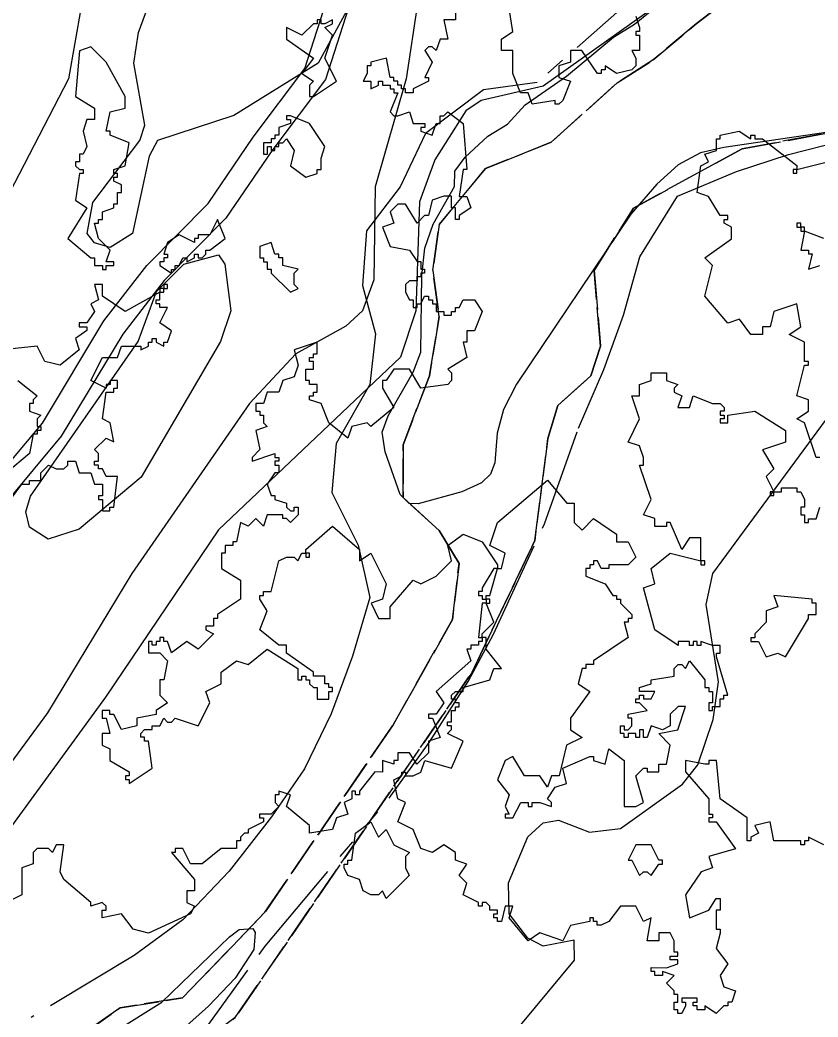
# Model space of a CAD drawing. Header units: metres. Extents: x -400 to 800, y -650 to 500.
# Drawn here: x 379.6 to 431.6, y -433.2 to -368.3 of the extents above; entities that cross this region are included whole.
import ezdxf

# ---------------------------------------------------------------- set-up
doc = ezdxf.new("R2010")
doc.units = ezdxf.units.M
doc.header["$LTSCALE"] = 2
doc.linetypes.add('DASHED', pattern=[1.524, 1.27, -0.254])
doc.linetypes.add('PHANTOM', pattern=[6.35, 3.175, -0.635, 0.635, -0.635, 0.635, -0.635])
for name, color, linetype in [('SITE-FLOOD-LIMIT', 5, 'DASHED'), ('SITE-PATH', 84, 'CONTINUOUS'), ('SITE-PROPERTY', 7, 'PHANTOM'), ('SITE-TREE-CANOPY', 94, 'CONTINUOUS'), ('SITE-WATER-EDGE', 5, 'CONTINUOUS'), ('TOPO-CONTOUR-MAJOR', 8, 'CONTINUOUS'), ('TOPO-CONTOUR-MINOR', 9, 'CONTINUOUS')]:
    doc.layers.add(name, color=color, linetype=linetype)

msp = doc.modelspace()

# ---------------------------------------------------------------- linework, layer by layer
at = {"layer": 'SITE-FLOOD-LIMIT'}
for points in [[(380.937, -436.269), (386.083, -432.624), (390.157, -431.98), (395.518, -426.405), (403.881, -414.182), (407.741, -407.32), (408.17, -403.675), (406.883, -401.53), (404.525, -399.386), (404.525, -395.955), (406.24, -391.452), (406.883, -387.592), (406.455, -384.59), (406.883, -381.588), (409.886, -377.942), (414.174, -376.227), (418.463, -372.367), (420.822, -370.866), (423.61, -368.507), (427.255, -365.72), (431.544, -364.433), (435.404, -359.501)], [(435.404, -359.501), (431.544, -364.433), (427.255, -365.72), (423.61, -368.507), (420.822, -370.866), (418.463, -372.367), (414.174, -376.227), (409.886, -377.942), (406.883, -381.588), (406.455, -384.59), (406.883, -387.592), (406.24, -391.452), (404.525, -395.955), (404.525, -399.386), (406.883, -401.53), (408.17, -403.675), (407.741, -407.32), (403.881, -414.182), (395.518, -426.405), (390.157, -431.98), (386.083, -432.624), (380.937, -436.269)], [(434.76, -375.155), (426.612, -376.656), (419.535, -380.516), (416.962, -384.59), (417.391, -389.522), (416.748, -391.452), (414.603, -393.382), (413.96, -395.526), (413.102, -402.174), (409.028, -410.751), (393.588, -433.267), (386.083, -438.842), (379.436, -445.061), (371.501, -457.498), (364.211, -465.218), (359.279, -469.936), (357.777, -473.581), (353.918, -475.94), (352.845, -477.441), (352.417, -479.585), (349.843, -482.159), (345.555, -485.375), (340.194, -489.021), (335.476, -505.318)], [(335.476, -505.318), (340.194, -489.021), (345.555, -485.375), (349.843, -482.159), (352.417, -479.585), (352.845, -477.441), (353.918, -475.94), (357.777, -473.581), (359.279, -469.936), (364.211, -465.218), (371.501, -457.498), (379.436, -445.061), (386.083, -438.842), (393.588, -433.267), (409.028, -410.751), (413.102, -402.174), (413.96, -395.526), (414.603, -393.382), (416.748, -391.452), (417.391, -389.522), (416.962, -384.59), (419.535, -380.516), (426.612, -376.656), (434.76, -375.155)]]:
    msp.add_lwpolyline(points, dxfattribs=at)
at = {"layer": 'SITE-PATH'}
for points in [[(360.236, -433.989), (363.204, -431.364), (367.252, -428.138), (369.377, -426.036), (370.226, -424.111), (371.454, -417.994), (371.483, -410.018), (371.953, -406.169), (374.142, -402.398), (377.58, -398.639), (381.024, -394.523), (385.03, -387.871), (387.823, -384.256), (391.814, -380.23), (394.747, -375.903), (398.114, -371.431), (402.528, -357.694)], [(403.973, -358.105), (399.461, -372.132), (395.967, -376.782), (392.979, -381.186), (388.959, -385.246), (386.258, -388.728), (382.259, -395.38), (378.709, -399.629), (375.356, -403.299), (373.405, -406.659), (372.984, -410.096), (372.948, -418.149), (371.664, -424.579), (370.633, -426.904), (368.248, -429.262), (364.172, -432.509), (361.323, -435.023)]]:
    msp.add_lwpolyline(points, dxfattribs=at)
at = {"layer": 'SITE-PROPERTY'}
for points in [[(420.619, -365.849), (413.267, -372.333), (409.766, -372.823), (405.985, -375.659), (404.343, -379.129), (402.14, -381.999), (401.873, -385.559), (402.722, -388.707), (402.35, -392.011), (400.154, -395.848), (399.887, -399.052), (401.606, -402.489), (402.349, -405.882), (401.226, -409.708), (399.844, -413.479), (398.104, -417.061), (395.951, -420.175), (393.193, -423.713), (390.177, -426.905), (386.999, -429.218), (380.285, -433.256)], [(390.681, -435.326), (395.536, -428.618), (403.618, -418.975), (406.221, -415.337), (408.767, -411.355), (410.409, -408.285), (413.735, -401.088), (415.959, -394.859), (417.594, -391.033), (418.878, -387.506), (419.951, -383.691), (422.4, -379.742), (426.244, -378.13), (429.639, -377.029), (433.343, -376.072)]]:
    msp.add_lwpolyline(points, dxfattribs=at)
at = {"layer": 'SITE-TREE-CANOPY'}
for points in [[(419.679, -368.007), (419.931, -368.752), (419.931, -369.008), (419.678, -369.008), (419.678, -369.252), (419.931, -369.252), (419.931, -370.254), (419.433, -370.254), (419.678, -370.754), (419.678, -371.255), (419.433, -371.511), (418.43, -371.755), (417.679, -371.255), (417.679, -371.51), (417.427, -371.51), (417.426, -371.755), (417.181, -371.755), (416.178, -370.253), (415.427, -370.253), (415.427, -371.01), (414.677, -371.254), (414.677, -372.011), (415.427, -372.256), (414.929, -373.513), (414.677, -373.757), (414.431, -373.757), (414.431, -373.512), (412.93, -373.757), (412.677, -373.012), (412.179, -373.012), (411.681, -371.755), (411.681, -370.253), (410.931, -370.253), (410.931, -369.508), (411.681, -369.007), (411.429, -367.505)], [(407.929, -367.761), (407.928, -368.262), (407.178, -368.262), (407.43, -369.507), (406.932, -369.507), (406.68, -370.253), (406.427, -370.008), (406.182, -370.008), (405.929, -370.253), (406.427, -371.009), (405.929, -372.01), (406.182, -372.01), (406.182, -372.255), (405.178, -372.755), (405.178, -373.011), (404.68, -373.011), (404.68, -372.755), (404.428, -372.755), (404.428, -372.511), (404.182, -372.511), (404.182, -372.255), (403.93, -372.255), (403.93, -372.01), (403.677, -372.01), (403.432, -370.753), (402.429, -371.009), (402.429, -371.254), (402.183, -371.254), (402.183, -371.754), (401.93, -372.255), (402.429, -372.255), (402.428, -372.755), (402.927, -372.511), (402.927, -372.255), (403.179, -372.255), (403.179, -372.511), (403.677, -372.511), (403.677, -372.755), (403.93, -372.755), (403.93, -373.011), (404.182, -373.011), (403.677, -374.257), (403.93, -374.502), (404.182, -374.502), (404.933, -374.257), (405.178, -375.002), (405.929, -375.003), (405.929, -375.258), (405.683, -375.258), (405.683, -375.503), (406.427, -375.759), (406.679, -375.003), (406.932, -375.003), (406.932, -374.502), (407.177, -374.502), (407.43, -374.257), (408.433, -375.003), (408.678, -378.006), (408.433, -378.006), (408.18, -379.753), (408.678, -379.753), (408.931, -380.509), (408.18, -381.009), (408.18, -381.254), (407.928, -381.254), (407.928, -380.509), (407.682, -380.509), (407.682, -379.752), (407.177, -379.752), (406.427, -380.008), (406.181, -381.009), (405.928, -381.009), (405.43, -381.51), (404.68, -380.253), (404.182, -380.253), (403.677, -380.753), (403.929, -381.51), (403.178, -381.754), (403.676, -383.011), (404.932, -383.256), (405.43, -384.002), (405.683, -384.002), (405.683, -384.502), (405.928, -384.502), (405.928, -384.758), (405.683, -384.758), (405.683, -385.003), (405.43, -385.003), (405.43, -385.259), (404.932, -385.259), (404.679, -385.503), (404.679, -386.004), (404.932, -386.504), (405.177, -386.504), (405.177, -387.005), (405.43, -387.005), (405.43, -386.76), (405.683, -386.76), (405.928, -386.26), (406.181, -386.26), (406.181, -386.505), (406.433, -386.505), (406.433, -386.76), (406.679, -386.76), (406.679, -387.261), (407.177, -387.261), (407.177, -387.506), (407.682, -387.506), (407.682, -387.261), (407.927, -387.261), (407.927, -387.005), (408.18, -387.005), (408.432, -386.505), (409.183, -386.505), (409.681, -387.261), (409.183, -388.507), (408.678, -388.507), (408.678, -389.252), (408.432, -389.252), (408.678, -390.253), (407.429, -391.01), (407.681, -391.254), (407.681, -391.755), (407.429, -392.011), (405.682, -392.255), (404.932, -391.01), (403.928, -391.009), (403.43, -391.755), (403.178, -391.755), (403.178, -392.255), (403.928, -393.512), (402.427, -394.758), (402.182, -394.502), (401.178, -394.758), (400.933, -395.503), (399.677, -394.502), (399.179, -393.256), (398.429, -393.011), (398.429, -392.756), (398.681, -392.756), (398.681, -392.511), (398.927, -392.511), (398.927, -392.01), (398.429, -392.01), (398.429, -391.754), (398.183, -391.754), (398.183, -391.009), (398.681, -391.009), (398.681, -390.509), (398.429, -390.509), (398.429, -390.253), (398.681, -390.253), (398.681, -390.008), (398.927, -390.008), (398.927, -389.252), (397.433, -389.752), (397.678, -390.753), (397.433, -391.51), (396.682, -391.754), (396.429, -392.511), (395.679, -392.511), (395.433, -393.256), (394.928, -393.256), (394.928, -393.756), (395.181, -393.756), (395.181, -394.012), (395.433, -394.012), (395.433, -394.502), (395.679, -394.758), (394.928, -395.002), (395.18, -396.259), (394.682, -396.76), (394.682, -397.005), (396.177, -396.504), (396.177, -396.76), (396.429, -396.76), (396.429, -397.005), (396.177, -397.005), (396.177, -397.261), (396.429, -397.261), (396.429, -397.761), (396.176, -397.761), (395.678, -398.506), (395.931, -399.252), (396.176, -399.252), (396.176, -399.508), (396.927, -399.752), (396.927, -400.008), (397.179, -400.253), (397.432, -400.253), (397.432, -400.008), (397.678, -400.008), (397.678, -400.509), (397.179, -401.009), (396.927, -400.753), (396.681, -400.753), (396.681, -400.509), (395.678, -400.509), (395.433, -401.254), (394.928, -400.753), (394.43, -401.254), (393.931, -401.009), (393.679, -402.255), (393.433, -402.255), (393.433, -402.511), (392.928, -402.511), (392.928, -403.011), (392.683, -403.011), (392.683, -404.012), (393.931, -404.758), (393.931, -406.004), (392.43, -407.005), (392.43, -407.261), (392.177, -407.261), (392.177, -407.761), (391.679, -407.761), (391.679, -408.006), (392.177, -408.262), (391.181, -409.252), (390.43, -408.762), (389.427, -409.507), (389.182, -408.762), (388.929, -408.762), (388.929, -408.506), (388.677, -408.506), (388.677, -408.762), (388.431, -408.762), (388.431, -409.007), (388.179, -409.007), (388.179, -408.762), (387.933, -408.762), (387.933, -409.507), (388.677, -409.507), (389.182, -410.008), (388.929, -411.254), (388.677, -411.254), (388.676, -412.255), (389.182, -412.755), (388.431, -413.256), (388.431, -413.512), (387.182, -413.756), (387.182, -414.257), (386.179, -414.502), (385.681, -413.512), (385.428, -413.512), (385.428, -413.256), (384.93, -413.256), (384.93, -413.756), (385.183, -413.756), (385.428, -414.757), (384.93, -414.757), (384.93, -415.503), (385.428, -415.759), (385.428, -416.504), (386.677, -417.26), (386.677, -417.505), (386.431, -417.505), (386.431, -417.761), (386.677, -417.761), (386.677, -418.006), (388.178, -417.005), (387.933, -415.258), (387.68, -415.258), (387.68, -415.002), (387.428, -415.002), (387.428, -414.758), (387.68, -414.502), (388.178, -414.502), (388.178, -414.257), (388.683, -414.257), (388.929, -413.757), (389.181, -414.012), (389.427, -414.012), (389.68, -413.757), (391.181, -414.257), (391.931, -412.756), (391.679, -412.01), (392.682, -411.51), (392.682, -410.753), (393.678, -410.008), (394.429, -410.253), (395.678, -409.252), (397.677, -410.509), (397.677, -411.254), (397.929, -411.254), (397.929, -411.01), (398.182, -411.01), (398.182, -411.254), (398.427, -411.254), (398.427, -411.51), (398.68, -411.755), (398.932, -411.755), (398.932, -412.511), (399.683, -412.511), (399.683, -412.011), (399.929, -412.011), (399.929, -411.755), (399.683, -411.755), (399.683, -411.51), (399.431, -411.51), (399.431, -411.01), (398.68, -411.01), (398.68, -410.754), (396.933, -409.508), (396.933, -409.007), (396.428, -409.007), (395.18, -408.006), (395.678, -406.76), (395.18, -406.004), (395.18, -405.759), (395.432, -405.759), (395.432, -405.503), (395.93, -405.503), (396.429, -403.512), (396.927, -403.256), (397.432, -403.256), (397.677, -403.512), (397.93, -403.012), (398.182, -403.012), (398.182, -402.756), (399.929, -401.254), (401.683, -402.756), (401.683, -403.512), (402.426, -403.012), (403.43, -405.003), (403.177, -406.004), (402.433, -406.26), (402.931, -407.261), (403.682, -407.261), (403.682, -406.505), (405.183, -404.759), (405.681, -405.003), (406.677, -404.503), (407.681, -403.502), (407.428, -402.512), (408.431, -401.755), (409.68, -402.256), (410.683, -403.758), (410.683, -404.002), (410.431, -404.002), (409.68, -405.259), (409.68, -405.504), (409.427, -405.504), (409.427, -405.76), (409.68, -405.76), (409.68, -406.005), (409.932, -406.005), (409.932, -406.261), (409.68, -406.261), (409.427, -408.508), (409.68, -408.508), (409.68, -408.752), (409.427, -408.752), (409.427, -409.008), (408.929, -409.008), (408.929, -409.253), (408.676, -409.253), (408.929, -410.009), (406.677, -412.011), (407.182, -412.757), (406.677, -413.502), (406.179, -413.502), (406.179, -413.758), (406.431, -413.758), (406.929, -415.004), (406.179, -415.259), (406.179, -416.005), (405.428, -416.761), (404.93, -416.005), (404.179, -416.005), (404.179, -416.505), (403.927, -416.505), (403.927, -416.761), (403.183, -416.505), (403.183, -417.262), (402.678, -417.261), (401.682, -418.507), (401.682, -418.752), (401.429, -418.752), (401.429, -418.507), (401.177, -418.507), (401.177, -419.008), (400.679, -419.253), (400.931, -420.009), (400.181, -420.254), (399.928, -421.01), (398.427, -421.255), (398.427, -420.754), (396.933, -419.508), (397.178, -418.752), (396.428, -418.507), (396.428, -418.752), (396.182, -418.752), (396.182, -419.252), (396.428, -419.508), (395.929, -420.009), (395.179, -420.009), (395.179, -420.253), (395.431, -420.253), (395.431, -420.509), (394.428, -421.01), (394.428, -421.254), (394.183, -421.254), (393.93, -421.51), (393.93, -421.755), (393.678, -421.755), (393.678, -422.255), (392.681, -422.255), (391.433, -423.256), (390.682, -423.256), (390.177, -422.255), (389.679, -422.255), (389.679, -422.511), (389.426, -422.511), (390.927, -424.258), (390.927, -425.003), (390.429, -425.003), (390.429, -425.759), (390.927, -426.004), (390.682, -426.505), (387.932, -427.761), (386.929, -427.505), (386.178, -426.504), (384.929, -426.76), (384.93, -426.259), (385.182, -426.259), (385.182, -426.004), (384.93, -425.759), (384.179, -426.004), (384.179, -425.759), (382.432, -424.257), (382.18, -423.756), (382.432, -422.01), (381.927, -422.01), (381.682, -422.51), (381.429, -422.255), (380.679, -422.255), (380.433, -422.51), (380.433, -423.256), (379.682, -423.511), (379.682, -425.258), (378.679, -425.758)], [(431.679, -396.762), (431.427, -396.762), (430.683, -394.504), (430.178, -394.259), (430.929, -393.759), (430.929, -393.002), (430.178, -392.758), (430.677, -390.755), (430.929, -390.755), (430.929, -390.511), (430.677, -390.511), (430.677, -389.254), (429.681, -388.753), (430.431, -388.252), (430.179, -386.762), (428.678, -387.262), (428.432, -388.252), (427.927, -388.252), (427.927, -388.753), (427.183, -388.753), (426.433, -387.752), (425.682, -388.007), (424.181, -386.261), (424.679, -384.259), (424.181, -383.758), (425.928, -382.512), (425.928, -381.756), (425.43, -381.511), (425.43, -381.255), (425.682, -381.255), (425.683, -381.011), (425.177, -381.011), (424.427, -379.754), (423.683, -379.509), (423.929, -377.762), (424.427, -377.507), (424.182, -377.006), (424.932, -376.761), (424.932, -376.005), (425.178, -376.005), (425.178, -375.76), (426.426, -375.504), (427.177, -376.005), (427.177, -375.76), (427.43, -375.76), (427.43, -376.005), (427.928, -376.005), (430.179, -377.752), (430.179, -378.007), (432.179, -377.507)], [(431.933, -382.502), (430.677, -382.012), (430.431, -383.258), (430.93, -383.258), (430.93, -383.503), (431.182, -383.503), (430.929, -384.504), (431.68, -384.259)], [(378.183, -400.507), (379.677, -398.505), (380.182, -398.505), (380.182, -398.261), (380.933, -398.261), (380.933, -397.76), (381.431, -397.26), (381.929, -397.504), (382.427, -397.504), (382.68, -397.26), (382.68, -397.004), (383.178, -397.004), (383.43, -397.76), (384.181, -397.76), (384.426, -398.506), (384.931, -398.506), (384.931, -399.262), (384.679, -399.262), (384.679, -399.507), (384.931, -399.507), (384.931, -400.252), (385.429, -400.252), (385.429, -400.007), (385.682, -400.007), (385.928, -398.005), (385.177, -398.005), (384.932, -397.504), (384.679, -397.504), (384.679, -397.26), (384.426, -397.26), (384.426, -397.004), (384.679, -397.004), (384.679, -396.503), (384.427, -396.259), (385.177, -395.502), (385.682, -395.758), (385.43, -394.512), (384.932, -394.256), (385.177, -392.51), (385.682, -392.51), (385.682, -392.254), (385.928, -392.254), (385.928, -391.754), (385.43, -391.754), (385.43, -392.009), (385.177, -392.009), (385.177, -392.254), (384.181, -391.753), (384.932, -390.252), (385.928, -390.252), (386.181, -389.507), (387.429, -389.507), (387.429, -389.763), (387.927, -389.507), (387.927, -389.262), (388.18, -389.262), (388.18, -389.006), (388.433, -389.006), (388.433, -389.262), (388.931, -389.507), (388.931, -389.262), (389.183, -389.262), (389.429, -388.506), (388.678, -388.005), (389.183, -387.004), (388.678, -387.004), (388.678, -386.759), (388.433, -386.759), (388.433, -386.503), (388.678, -386.503), (388.678, -386.003), (386.426, -387.26), (384.932, -386.258), (384.932, -385.502), (384.427, -385.502), (384.68, -386.503), (384.182, -386.759), (384.427, -387.259), (383.929, -388.005), (383.431, -388.005), (383.431, -388.261), (383.929, -388.261), (383.929, -388.505), (383.178, -389.006), (383.431, -389.762), (382.182, -390.752), (381.179, -390.507), (380.681, -389.506), (378.429, -389.762)], [(379.432, -391.753), (380.681, -392.754), (380.428, -393.01), (380.428, -393.255), (380.183, -393.255), (380.183, -393.755), (380.933, -394.011), (380.681, -394.256), (380.681, -394.757), (380.933, -394.757), (380.933, -395.012), (380.681, -395.012), (380.681, -395.257), (380.428, -395.257), (380.182, -396.503), (378.681, -397.76)], [(431.93, -422.002), (430.927, -421.513), (430.927, -421.757), (430.682, -421.757), (430.682, -422.002), (430.429, -422.002), (430.429, -421.757), (428.682, -421.757), (428.43, -420.511), (427.427, -420.756), (427.679, -421.257), (427.181, -421.512), (427.181, -421.757), (426.929, -421.757), (426.929, -420.255), (425.182, -419.009), (424.93, -416.506), (424.432, -416.506), (424.432, -416.762), (424.179, -416.762), (422.93, -416.506), (422.93, -417.252), (424.431, -419.009), (424.431, -420.01), (424.677, -420.01), (424.677, -420.255), (424.431, -420.255), (424.431, -420.511), (424.929, -420.511), (426.178, -422.258), (424.431, -422.758), (424.677, -423.503), (423.933, -423.759), (422.93, -425.261), (423.182, -426.763), (424.431, -426.262), (424.929, -425.506), (425.182, -425.506), (425.182, -426.262), (424.929, -426.262), (424.929, -427.508), (425.182, -427.508), (425.182, -427.753), (424.929, -428.754), (425.68, -429.755), (425.181, -430.511), (425.427, -431.257), (426.177, -431.513), (425.932, -432.258), (425.679, -432.258), (425.679, -432.503), (425.427, -432.503), (424.929, -433.003), (424.178, -432.502), (424.178, -432.758), (423.68, -432.758), (423.68, -432.502), (423.428, -432.502), (423.428, -432.258), (423.68, -432.258), (423.68, -432.002), (422.677, -432.002), (422.677, -432.258), (422.929, -432.258), (422.929, -432.502), (422.677, -433.003), (422.431, -433.003), (422.431, -432.758), (422.179, -432.758), (422.179, -432.258), (422.431, -432.258), (422.431, -431.757), (422.179, -431.757), (422.179, -431.512), (421.681, -431.012), (422.179, -430.511), (421.428, -430.255), (421.428, -430.511), (420.93, -430.511), (420.93, -430.255), (420.678, -430.255), (420.678, -430.01), (421.681, -430.011), (422.432, -429.755), (422.432, -429.51), (421.926, -429.51), (421.927, -429.254), (422.432, -429.254), (422.432, -429.009), (422.179, -429.009), (422.179, -428.253), (421.927, -427.752), (421.183, -427.752), (421.183, -428.253), (420.432, -428.253), (420.678, -426.762), (420.18, -427.007), (419.682, -426.006), (418.679, -426.006), (417.928, -427.007), (417.43, -427.252), (417.177, -427.252), (417.177, -427.007), (416.932, -427.007), (416.932, -426.762), (416.679, -426.762), (416.679, -427.007), (415.431, -427.263), (414.933, -428.253), (413.431, -427.752), (412.681, -428.252), (411.432, -426.762), (411.678, -426.005), (411.18, -426.005), (410.927, -427.006), (410.682, -427.006), (410.682, -426.762), (410.429, -426.762), (410.429, -426.506), (410.682, -426.506), (410.682, -426.261), (410.177, -426.261), (410.177, -426.005), (409.931, -425.761), (409.679, -425.761), (409.678, -426.005), (409.433, -426.005), (409.433, -425.76), (408.43, -425.26), (408.682, -424.503), (408.177, -424.003), (408.683, -423.258), (407.932, -423.002), (407.932, -422.512), (407.181, -422.012), (406.431, -422.512), (405.68, -422.256), (405.182, -421.01), (404.179, -420.51), (404.677, -419.253), (404.179, -419.008), (403.927, -417.762), (404.432, -417.506), (404.432, -417.262), (404.677, -417.262), (404.677, -417.506), (405.182, -417.506), (405.681, -417.262), (405.933, -416.505), (407.68, -417.006), (408.431, -415.26), (407.427, -414.759), (407.68, -414.503), (407.68, -414.258), (407.427, -414.258), (407.427, -414.003), (407.68, -414.003), (407.68, -413.257), (407.933, -413.257), (407.933, -413.013), (408.178, -413.013), (408.178, -412.757), (407.933, -412.757), (407.933, -412.512), (407.68, -412.512), (407.68, -412.256), (407.933, -412.011), (408.431, -412.011), (408.431, -411.756), (410.178, -411.255), (410.43, -410.51), (410.928, -410.51), (409.932, -409.253), (409.932, -408.508), (409.68, -408.508), (409.68, -408.252), (410.43, -407.506), (409.932, -406.261), (410.178, -406.261), (410.178, -406.005), (409.932, -406.005), (409.932, -405.76), (410.178, -405.76), (410.683, -404.002), (410.929, -404.003), (411.181, -403.013), (410.178, -402.512), (410.683, -401.01), (413.931, -398.252), (415.18, -399.753), (415.678, -399.754), (415.678, -401.011), (416.183, -401.511), (416.927, -400.755), (418.428, -401.756), (418.428, -402.257), (419.178, -402.257), (419.683, -403.258), (419.178, -403.758), (417.93, -403.758), (417.93, -404.003), (417.431, -404.003), (417.179, -403.502), (416.926, -403.502), (416.926, -403.758), (416.681, -403.758), (416.681, -404.003), (416.428, -404.003), (416.428, -404.503), (417.677, -405.004), (418.182, -405.761), (418.427, -405.761), (418.427, -406.005), (418.68, -406.005), (418.68, -406.261), (419.431, -407.006), (419.431, -407.262), (419.178, -407.262), (419.178, -407.507), (418.932, -407.507), (419.178, -408.508), (416.933, -410.01), (416.933, -410.254), (416.428, -410.254), (416.428, -410.51), (416.182, -410.51), (415.93, -411.511), (416.68, -412.012), (415.432, -413.758), (415.432, -414.504), (416.182, -415.004), (415.179, -415.505), (414.681, -417.507), (414.183, -417.507), (413.93, -418.252), (413.432, -417.507), (412.429, -417.507), (411.678, -416.261), (411.18, -416.506), (410.682, -417.763), (411.433, -418.753), (411.18, -419.509), (411.433, -420.01), (411.18, -420.01), (411.18, -420.254), (411.678, -420.254), (412.183, -419.253), (412.681, -419.253), (412.681, -419.509), (412.927, -419.509), (412.927, -419.253), (413.432, -419.253), (414.183, -419.509), (414.183, -419.253), (413.93, -419.009), (414.428, -418.252), (415.179, -418.008), (414.933, -417.006), (416.68, -416.261), (416.933, -416.261), (416.933, -416.506), (417.683, -416.762), (417.929, -415.761), (418.932, -416.506), (418.932, -419.51), (419.682, -419.51), (420.18, -419.254), (419.682, -417.507), (420.181, -417.007), (420.433, -417.007), (420.433, -417.252), (421.177, -417.252), (421.177, -416.762), (421.682, -416.762), (421.927, -415.505), (421.177, -414.76), (422.432, -414.504), (422.931, -413.002), (422.433, -413.002), (421.927, -413.503), (421.927, -414.259), (421.429, -414.504), (420.679, -414.259), (420.433, -415.005), (420.181, -415.004), (420.181, -414.504), (419.928, -414.504), (419.928, -415.004), (419.683, -415.004), (419.683, -414.76), (419.178, -414.76), (419.178, -415.004), (418.932, -415.004), (418.932, -414.76), (418.679, -414.76), (418.679, -414.259), (418.932, -414.259), (418.932, -414.504), (419.178, -414.504), (419.43, -414.259), (419.43, -413.759), (419.178, -413.759), (419.178, -413.503), (420.433, -413.258), (419.928, -412.757), (419.683, -412.757), (419.683, -412.502), (419.928, -412.502), (419.928, -412.257), (420.181, -412.257), (420.181, -412.502), (420.679, -412.502), (420.931, -412.012), (419.928, -412.012), (419.928, -411.756), (420.679, -411.512), (420.679, -411.256), (422.18, -411.011), (422.18, -410.511), (422.433, -410.255), (422.678, -410.255), (422.931, -410.511), (423.176, -410.01), (424.179, -411.256), (424.179, -411.757), (424.432, -411.757), (424.432, -412.012), (424.677, -412.012), (424.677, -412.758), (424.432, -412.758), (424.432, -413.258), (424.677, -413.258), (424.677, -413.002), (425.182, -413.003), (425.183, -412.502), (425.428, -412.502), (425.428, -412.257), (425.681, -412.257), (424.93, -409.754), (424.93, -409.51), (425.183, -409.51), (425.183, -409.009), (424.678, -409.009), (423.927, -408.753), (423.927, -409.009), (423.682, -409.009), (423.682, -408.753), (423.429, -408.753), (423.429, -409.009), (423.176, -409.009), (423.176, -408.753), (422.433, -408.753), (422.433, -409.009), (420.932, -408.008), (420.181, -405.26), (420.932, -405.004), (420.679, -404.003), (421.928, -403.002), (423.927, -403.503), (423.927, -402.012), (423.177, -402.012), (422.679, -402.757), (421.928, -401.011), (421.683, -401.011), (421.683, -401.256), (420.932, -401.256), (420.932, -400.755), (420.182, -400.51), (420.68, -399.509), (419.929, -397.262), (420.182, -397.262), (420.182, -396.762), (419.929, -396.005), (419.179, -395.76), (419.929, -394.259), (419.431, -392.757), (419.93, -392.757), (419.93, -392.012), (420.68, -391.756), (420.68, -391.255), (421.683, -391.255), (421.683, -391.756), (422.427, -392.012), (422.181, -392.257), (422.181, -392.512), (422.679, -392.757), (422.427, -393.502), (423.177, -393.502), (423.43, -392.757), (424.679, -393.258), (425.177, -393.258), (425.429, -393.503), (425.429, -393.758), (425.177, -393.758), (425.177, -394.003), (425.429, -394.003), (425.429, -394.259), (425.177, -394.259), (425.177, -394.504), (425.682, -394.504), (425.682, -394.003), (427.428, -393.759), (429.428, -395.005), (429.428, -395.761), (427.933, -396.261), (428.677, -397.507), (428.179, -398.008), (428.677, -399.009), (429.182, -399.009), (429.182, -398.753), (430.178, -398.753), (430.178, -399.009), (430.431, -399.009), (430.683, -399.51), (430.683, -400.01), (430.43, -400.01), (430.43, -400.511), (430.683, -400.511), (430.683, -401.011), (430.928, -401.011), (430.928, -400.756), (431.427, -400.756), (431.679, -400.01)]]:
    msp.add_lwpolyline(points, dxfattribs=at)
for points in [[(398.43, -373.256), (398.682, -373.256), (400.177, -372.255), (399.433, -370.753), (399.931, -369.262), (399.433, -368.762), (399.931, -368.506), (399.931, -368.261), (399.426, -368.506), (399.181, -368.506), (399.181, -368.261), (398.928, -368.261), (398.928, -368.506), (398.683, -368.506), (397.932, -369.262), (396.929, -368.761), (396.929, -369.507), (398.683, -370.753), (397.932, -371.754), (398.683, -372.254), (398.43, -372.51)], [(385.178, -384.512), (385.178, -384.256), (385.683, -384.256), (385.683, -384.011), (385.178, -384.011), (385.431, -383.255), (384.68, -382.51), (384.428, -381.508), (384.68, -381.508), (384.68, -381.253), (384.933, -381.253), (384.933, -380.752), (385.683, -380.507), (385.683, -380.252), (385.929, -380.252), (385.929, -379.506), (386.181, -379.506), (386.181, -379.006), (385.676, -378.761), (385.676, -378.505), (385.929, -378.505), (385.929, -378.26), (385.676, -378.26), (385.676, -378.005), (386.427, -377.76), (386.68, -376.258), (385.431, -375.758), (385.431, -375.502), (385.179, -375.502), (385.431, -374.256), (386.427, -374.011), (386.427, -373.255), (385.179, -371.008), (384.183, -370.006), (383.432, -370.262), (383.179, -373.255), (384.428, -374.011), (384.428, -374.756), (383.93, -374.756), (383.677, -375.502), (383.93, -376.503), (383.677, -377.003), (383.432, -377.003), (383.432, -377.504), (383.179, -377.504), (383.179, -377.76), (383.432, -378.004), (383.677, -378.004), (383.677, -378.26), (383.432, -378.26), (383.179, -380.007), (383.93, -380.507), (382.681, -382.509), (384.182, -383.755), (384.427, -383.755), (384.427, -384.256), (384.932, -384.256), (384.932, -384.512)], [(396.929, -374.757), (397.181, -374.757), (397.181, -375.002), (396.431, -375.258), (396.431, -375.758), (396.178, -375.758), (396.178, -376.003), (395.932, -376.003), (395.932, -376.259), (395.427, -376.259), (395.427, -377.004), (395.68, -377.004), (395.68, -376.504), (395.932, -376.504), (395.932, -376.759), (396.178, -376.759), (396.178, -376.504), (396.43, -376.504), (396.43, -376.259), (396.683, -376.259), (396.929, -376.003), (397.427, -376.76), (397.181, -377.761), (398.177, -378.506), (398.928, -378.261), (398.928, -378.005), (399.18, -378.005), (399.18, -377.26), (399.433, -376.504), (398.43, -375.002), (397.181, -374.512), (396.929, -374.512)], [(429.927, -378.007), (429.927, -378.252), (430.179, -378.252), (430.179, -378.007)], [(389.429, -384.757), (389.429, -384.512), (389.682, -384.512), (389.682, -384.256), (389.927, -384.256), (390.18, -383.756), (390.432, -383.756), (390.432, -384.012), (390.93, -383.756), (390.93, -383.511), (391.183, -383.511), (391.183, -383.756), (391.428, -383.756), (391.681, -383.511), (391.681, -383.255), (391.926, -383.255), (392.93, -382.51), (392.432, -381.253), (391.926, -382.254), (391.183, -382.254), (391.183, -382.51), (390.93, -382.51), (390.93, -382.755), (389.927, -382.254), (389.177, -382.755), (388.931, -383.511), (389.177, -383.511), (389.177, -383.756), (388.931, -383.756), (388.931, -384.012), (388.678, -384.012), (388.678, -384.256)], [(430.432, -381.511), (430.179, -381.511), (430.179, -381.756), (430.432, -381.756)], [(430.677, -381.756), (430.432, -381.756), (430.432, -382.012), (430.677, -382.012)], [(397.18, -386.003), (397.679, -385.759), (397.433, -385.503), (397.433, -384.757), (397.679, -384.502), (396.682, -384.257), (396.683, -383.756), (396.43, -383.756), (396.43, -383.512), (396.177, -383.512), (395.932, -382.755), (395.181, -383.011), (395.181, -383.756), (395.427, -383.756), (395.427, -384.012), (395.679, -384.012), (395.679, -384.502), (395.932, -384.502), (395.932, -384.757)], [(388.931, -386.003), (388.931, -385.758), (388.678, -385.758), (388.678, -386.003)], [(389.176, -385.758), (389.176, -385.502), (388.931, -385.502), (388.931, -385.758)], [(428.431, -399.009), (428.431, -399.254), (428.677, -399.254), (428.677, -399.009)], [(398.182, -403.256), (398.428, -403.256), (398.428, -403.012), (398.182, -403.012)], [(423.927, -403.759), (424.18, -403.759), (424.18, -403.503), (423.927, -403.503)], [(428.929, -409.51), (429.427, -409.755), (430.928, -407.252), (430.928, -407.007), (431.433, -407.007), (431.433, -406.262), (431.181, -406.262), (431.181, -406.006), (428.676, -405.761), (428.929, -406.506), (428.178, -406.762), (428.178, -407.508), (427.428, -408.253), (427.428, -408.509), (427.182, -408.509), (427.182, -408.753), (427.68, -408.753), (428.178, -409.755)], [(402.93, -421.511), (403.428, -421.01), (403.926, -422.011), (404.93, -422.512), (404.677, -422.757), (404.677, -423.502), (404.929, -424.003), (403.428, -425.504), (403.183, -425.004), (402.93, -425.259), (402.432, -425.259), (401.927, -425.004), (401.681, -424.258), (400.931, -424.002), (400.678, -423.502), (400.678, -423.257), (400.931, -423.257), (400.931, -423.012), (401.177, -423.012), (401.429, -421.255), (402.432, -420.51)], [(419.177, -423.002), (419.43, -423.002), (419.928, -424.004), (420.18, -423.759), (420.433, -423.759), (420.678, -424.004), (421.183, -423.258), (421.429, -423.258), (421.429, -423.003), (421.183, -423.003), (420.678, -422.012), (419.682, -422.012)]]:
    msp.add_lwpolyline(points, close=True, dxfattribs=at)
at = {"layer": 'SITE-WATER-EDGE'}
for points in [[(434.438, -375.238), (425.423, -376.561), (423.901, -376.928), (422.435, -377.707), (421.046, -378.964), (419.355, -380.921), (411.904, -391.989), (411.07, -393.635), (410.656, -395.192), (410.494, -397.117), (410.22, -397.851), (409.624, -398.418), (408.354, -399.008), (405.513, -399.797), (404.91, -399.775), (404.335, -399.185), (403.346, -396.393), (403.157, -395.114), (403.549, -394.057), (405.184, -391.199), (405.682, -389.897), (405.746, -384.903), (405.935, -383.123), (406.476, -381.577), (407.872, -379.107), (407.893, -378.106), (408.559, -377.194), (410.039, -375.826), (411.323, -375.047), (412.474, -373.79), (415.168, -371.922), (418.226, -369.375), (419.608, -368.54), (420.612, -367.706)], [(385.778, -434.157), (388.815, -432.267), (393.214, -427.995), (393.838, -427.517), (394.736, -427.461), (394.891, -427.728), (394.792, -428.83), (393.579, -430.687), (391.839, -432.523), (387.791, -436.149)]]:
    msp.add_lwpolyline(points, dxfattribs=at)
at = {"layer": 'TOPO-CONTOUR-MAJOR'}
for points in [[(432.238, -359.999), (429.552, -363.022), (422.717, -366.094), (413.649, -372.574), (409.618, -373.511), (408.611, -374.181), (406.595, -377.372), (405.588, -380.102), (405.345, -387.205), (404.35, -390.227), (392.489, -401.476), (385.128, -412.395), (372.625, -429.524), (355.792, -447.661), (345.131, -460.252), (335.055, -474.786), (329.009, -485.759)], [(407.323, -439.601), (415.687, -429.524), (415.664, -428.211), (413.649, -428.601), (412.641, -428.098), (411.444, -426.502), (411.38, -424.486), (412.641, -421.492), (413.649, -420.578), (414.656, -420.401), (416.672, -421.187), (418.687, -420.954), (422.717, -418.057), (423.725, -416.785), (424.732, -413.837), (425.06, -411.387), (424.277, -406.349), (424.701, -404.334), (435.079, -390.227)]]:
    msp.add_lwpolyline(points, dxfattribs=at)
at = {"layer": 'TOPO-CONTOUR-MINOR'}
for points in [[(445.212, -318.687), (430.778, -326.306), (426.748, -327.781), (425.74, -327.656), (424.874, -326.748), (424.633, -325.74), (425.871, -317.679), (425.74, -315.615), (421.026, -326.748), (418.21, -335.816), (411.343, -349.923), (406.595, -362.936), (405.487, -367.052), (404.723, -372.09), (402.712, -379.144), (402.609, -385.189), (401.881, -387.205), (400.785, -388.212), (397.527, -390.016), (394.527, -393.25), (386.848, -404.334), (381.368, -413.403), (371.007, -427.509), (364.276, -434.267)], [(402.565, -364.466), (398.98, -371.083), (393.496, -374.496), (388.521, -376.121), (387.984, -377.128), (386.891, -382.167), (385.436, -383.089), (384.428, -382.792), (383.952, -382.167), (384.314, -380.151), (387.364, -376.121), (387.697, -375.113), (386.988, -371.083), (387.296, -369.068), (389.137, -364.029)], [(383.968, -365.037), (382.729, -372.09), (378.558, -380.151), (377.375, -381.281), (375.359, -382.34), (372.337, -382.377), (371.808, -382.167), (371.268, -381.159), (373.203, -376.121), (372.337, -373.024), (371.329, -372.114), (370.321, -372.103), (367.298, -373.007), (363.268, -373.342), (361.253, -372.618), (360.211, -371.083), (360.869, -369.068), (362.894, -366.045)]]:
    msp.add_lwpolyline(points, dxfattribs=at)
msp.add_lwpolyline([(390.249, -384.182), (392.489, -383.561), (392.91, -384.182), (393.295, -387.205), (392.629, -389.22), (387.451, -398.045), (383.42, -401.445), (381.405, -402.1), (380.196, -401.311), (379.946, -400.304), (380.244, -399.296), (387.265, -389.22), (388.458, -385.958)], close=True, dxfattribs=at)

doc.saveas('drawing.dxf')
